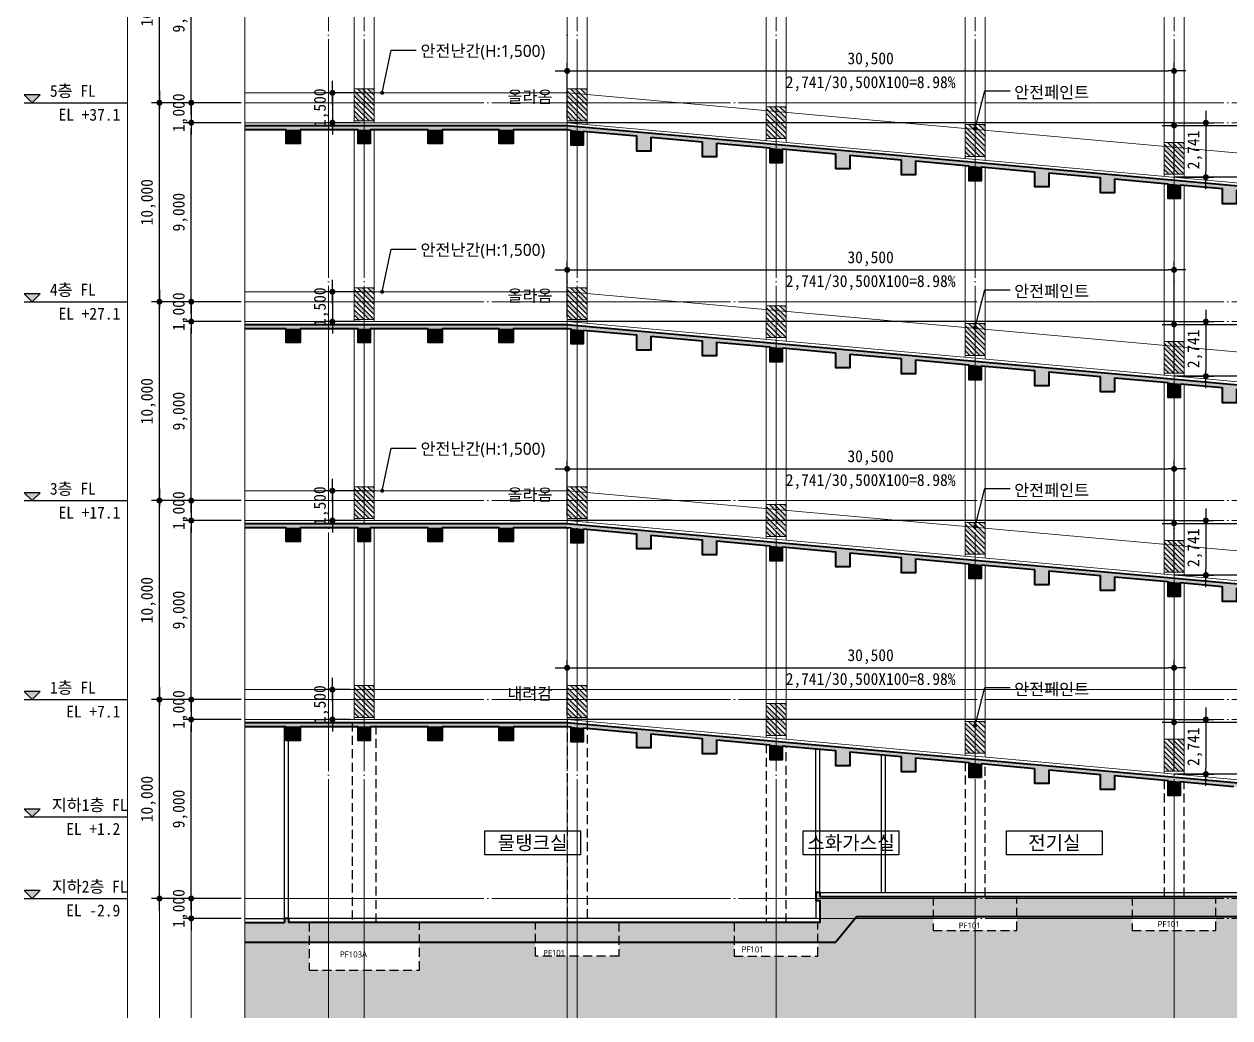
# Model space of a CAD drawing. Header units: millimetres. Extents: x 2292510 to 2787134, y 32296 to 526467.
# Drawn here: x 2460510 to 2521108, y 32296 to 82250 of the extents above; entities that cross this region are included whole.
import ezdxf
from ezdxf.enums import TextEntityAlignment as Align

# ---------------------------------------------------------------- set-up
doc = ezdxf.new("R2010")
doc.units = ezdxf.units.MM
doc.header["$LTSCALE"] = 200
doc.header["$MEASUREMENT"] = 0
doc.linetypes.add('CEN', pattern=[62, 60, -1, 0, -1])
doc.linetypes.add('HIDDEN', pattern=[0.375, 0.25, -0.125])
doc.layers.get('0').update_dxf_attribs({"linetype": 'CONTINUOUS'})
for name, color, linetype, lineweight in [('A-AXIS-LINE', 1, 'CEN', 15), ('A-CONC-LIN1', 2, 'CONTINUOUS', 40), ('A-CONC-LIN2', 7, 'CONTINUOUS', 25), ('A-DEGN-LINE', 4, 'CONTINUOUS', 25), ('A-DIMS', 7, 'CONTINUOUS', 25), ('A-ELEV-LIN3', 8, 'CONTINUOUS', 18), ('A-MKXS-TEXT1', 3, 'CONTINUOUS', 25), ('A-MKXX-NAME', 3, 'CONTINUOUS', 25), ('A-MKXX-SYMB', 7, 'CONTINUOUS', 25), ('A-WAXM-BLOC', 3, 'CONTINUOUS', 25), ('A-XXXX-FIN2', 6, 'CONTINUOUS', 20), ('A-XXXX-SYMB', 7, 'CONTINUOUS', 25), ('A-XXXX-TXT2', 3, 'CONTINUOUS', 25)]:
    doc.layers.add(name, color=color, linetype=linetype, lineweight=lineweight)
doc.layers.add('A-CONC-SOLD', color=252, linetype='CEN')
doc.layers.add('A-XXXX-SOLD', color=252, linetype='CONTINUOUS')
doc.layers.add('A-XXXX-NPLT', color=144, linetype='CONTINUOUS', lineweight=15, plot=False)
doc.layers.add('Defpoint', color=181, linetype='CONTINUOUS', plot=False)
doc.styles.add('HY울릉도L', font='')
doc.styles.add('돋움', font='')
doc.styles.add('돋움체', font='')
doc.styles.add('맑은고딕', font='malgun.ttf')
doc.styles.get('HY울릉도L').set_extended_font_data('HYwulM')
doc.styles.get('돋움').set_extended_font_data('DotumChe')
doc.styles.get('돋움체').set_extended_font_data('DotumChe')
doc.dimstyles.new('CDIM', dxfattribs={"dimtxt": 3, "dimasz": 1.5, "dimexe": 2, "dimexo": 1, "dimgap": 1, "dimtad": 1, "dimdec": 0, "dimrnd": 0.5, "dimzin": 0, "dimdsep": 32, "dimlunit": 6, "dimtxsty": 'HY울릉도L', "dimblk1": '_CIDOT', "dimblk2": '_CIDOT', "dimsah": 1, "dimcen": 5.5, "dimclrd": 2, "dimclre": 2, "dimclrt": 7, "dimadec": 0, "dimazin": 0, "dimtfac": 1, "dimtdec": 0, "dimtix": 1, "dimtmove": 2, "dimatfit": 1, "dimldrblk": '_CIDOT', "dimfxl": 1, "dimtolj": 1, "dimtzin": 0, "dimlwd": -1, "dimarcsym": 0})

# ---------------------------------------------------------------- blocks, each defined once
blk = doc.blocks.new('_CIDOT')
at = {"color": 0, "linetype": 'ByBlock'}
blk.add_line((2, 0), (-1, 0), dxfattribs=at)
at = {"color": 0, "linetype": 'ByBlock', "const_width": 0.5}
blk.add_lwpolyline([(-0.25, 0, 1), (0.25, 0, 1)], format="xyb", close=True, dxfattribs=at)
blk = doc.blocks.new('*D337')
at = {"layer": 'A-DIMS', "lineweight": -2, "transparency": 16777216}
for p, q in [((2177410, 57296), (2174510, 57296)), ((2177410, 48296), (2174510, 48296))]:
    blk.add_line(p, q, dxfattribs=at)
at = {"layer": 'A-DIMS', "transparency": 16777216}
blk.add_line((2174910, 48596), (2174910, 56996), dxfattribs=at)
at = {"layer": 'A-DIMS', "transparency": 16777216, "xscale": 300, "yscale": 300, "zscale": 300}
for p, rotation in [((2174910, 57296), 90), ((2174910, 48296), 270)]:
    blk.add_blockref('_CIDOT', p, dxfattribs=dict(at, rotation=rotation))
at = {"layer": 'A-DIMS', "color": 3, "transparency": 16777216, "insert": (2174352, 52796), "char_height": 600, "attachment_point": 5, "rotation": 90, "style": '돋움'}
blk.add_mtext('\\A1;9,000', dxfattribs=at)
blk = doc.blocks.new('*D338')
at = {"layer": 'A-DIMS', "lineweight": -2, "transparency": 16777216}
for p, q in [((2177410, 58296), (2172910, 58296)), ((2177410, 48296), (2172910, 48296))]:
    blk.add_line(p, q, dxfattribs=at)
at = {"layer": 'A-DIMS', "transparency": 16777216}
blk.add_line((2173310, 48596), (2173310, 57996), dxfattribs=at)
at = {"layer": 'A-DIMS', "transparency": 16777216, "xscale": 300, "yscale": 300, "zscale": 300}
for p, rotation in [((2173310, 58296), 90), ((2173310, 48296), 270)]:
    blk.add_blockref('_CIDOT', p, dxfattribs=dict(at, rotation=rotation))
at = {"layer": 'A-DIMS', "color": 3, "transparency": 16777216, "insert": (2172752, 53296), "char_height": 600, "attachment_point": 5, "rotation": 90, "style": '돋움'}
blk.add_mtext('\\A1;10,000', dxfattribs=at)
blk = doc.blocks.new('*D339')
at = {"layer": 'A-DIMS', "transparency": 16777216}
for p, q in [((2174910, 48596), (2174910, 48896)), ((2174910, 48296), (2174910, 47296)), ((2174910, 46996), (2174910, 46696))]:
    blk.add_line(p, q, dxfattribs=at)
at = {"layer": 'A-DIMS', "lineweight": -2, "transparency": 16777216}
for p, q in [((2177410, 48296), (2174510, 48296)), ((2177410, 47296), (2174510, 47296))]:
    blk.add_line(p, q, dxfattribs=at)
at = {"layer": 'A-DIMS', "transparency": 16777216, "xscale": 300, "yscale": 300, "zscale": 300}
for p, rotation in [((2174910, 48296), 270), ((2174910, 47296), 90)]:
    blk.add_blockref('_CIDOT', p, dxfattribs=dict(at, rotation=rotation))
at = {"layer": 'A-DIMS', "color": 3, "transparency": 16777216, "insert": (2174352, 47796), "char_height": 600, "attachment_point": 5, "rotation": 90, "style": '돋움'}
blk.add_mtext('\\A1;1,000', dxfattribs=at)
blk = doc.blocks.new('*D340')
at = {"layer": 'A-DIMS', "lineweight": -2, "transparency": 16777216}
for p, q in [((2177410, 47296), (2174510, 47296)), ((2177410, 38296), (2174510, 38296))]:
    blk.add_line(p, q, dxfattribs=at)
at = {"layer": 'A-DIMS', "transparency": 16777216}
blk.add_line((2174910, 38596), (2174910, 46996), dxfattribs=at)
at = {"layer": 'A-DIMS', "transparency": 16777216, "xscale": 300, "yscale": 300, "zscale": 300}
for p, rotation in [((2174910, 47296), 90), ((2174910, 38296), 270)]:
    blk.add_blockref('_CIDOT', p, dxfattribs=dict(at, rotation=rotation))
at = {"layer": 'A-DIMS', "color": 3, "transparency": 16777216, "insert": (2174352, 42796), "char_height": 600, "attachment_point": 5, "rotation": 90, "style": '돋움'}
blk.add_mtext('\\A1;9,000', dxfattribs=at)
blk = doc.blocks.new('*D341')
at = {"layer": 'A-DIMS', "lineweight": -2, "transparency": 16777216}
for p, q in [((2177410, 48296), (2172910, 48296)), ((2177410, 38296), (2172910, 38296))]:
    blk.add_line(p, q, dxfattribs=at)
at = {"layer": 'A-DIMS', "transparency": 16777216}
blk.add_line((2173310, 38596), (2173310, 47996), dxfattribs=at)
at = {"layer": 'A-DIMS', "transparency": 16777216, "xscale": 300, "yscale": 300, "zscale": 300}
for p, rotation in [((2173310, 48296), 90), ((2173310, 38296), 270)]:
    blk.add_blockref('_CIDOT', p, dxfattribs=dict(at, rotation=rotation))
at = {"layer": 'A-DIMS', "color": 3, "transparency": 16777216, "insert": (2172752, 43296), "char_height": 600, "attachment_point": 5, "rotation": 90, "style": '돋움'}
blk.add_mtext('\\A1;10,000', dxfattribs=at)
blk = doc.blocks.new('*D342')
at = {"layer": 'A-DIMS', "transparency": 16777216}
for p, q in [((2174910, 38596), (2174910, 38896)), ((2174910, 38296), (2174910, 37296)), ((2174910, 36996), (2174910, 36696))]:
    blk.add_line(p, q, dxfattribs=at)
at = {"layer": 'A-DIMS', "lineweight": -2, "transparency": 16777216}
for p, q in [((2177410, 38296), (2174510, 38296)), ((2177410, 37296), (2174510, 37296))]:
    blk.add_line(p, q, dxfattribs=at)
at = {"layer": 'A-DIMS', "transparency": 16777216, "xscale": 300, "yscale": 300, "zscale": 300}
for p, rotation in [((2174910, 38296), 270), ((2174910, 37296), 90)]:
    blk.add_blockref('_CIDOT', p, dxfattribs=dict(at, rotation=rotation))
at = {"layer": 'A-DIMS', "color": 3, "transparency": 16777216, "insert": (2174352, 37796), "char_height": 600, "attachment_point": 5, "rotation": 90, "style": '돋움'}
blk.add_mtext('\\A1;1,000', dxfattribs=at)
blk = doc.blocks.new('*D343')
at = {"layer": 'A-DIMS', "lineweight": -2, "transparency": 16777216}
for p, q in [((2177410, 67296), (2174510, 67296)), ((2177410, 58296), (2174510, 58296))]:
    blk.add_line(p, q, dxfattribs=at)
at = {"layer": 'A-DIMS', "transparency": 16777216}
blk.add_line((2174910, 58596), (2174910, 66996), dxfattribs=at)
at = {"layer": 'A-DIMS', "transparency": 16777216, "xscale": 300, "yscale": 300, "zscale": 300}
for p, rotation in [((2174910, 67296), 90), ((2174910, 58296), 270)]:
    blk.add_blockref('_CIDOT', p, dxfattribs=dict(at, rotation=rotation))
at = {"layer": 'A-DIMS', "color": 3, "transparency": 16777216, "insert": (2174352, 62796), "char_height": 600, "attachment_point": 5, "rotation": 90, "style": '돋움'}
blk.add_mtext('\\A1;9,000', dxfattribs=at)
blk = doc.blocks.new('*D344')
at = {"layer": 'A-DIMS', "lineweight": -2, "transparency": 16777216}
for p, q in [((2177410, 68296), (2172910, 68296)), ((2177410, 58296), (2172910, 58296))]:
    blk.add_line(p, q, dxfattribs=at)
at = {"layer": 'A-DIMS', "transparency": 16777216}
blk.add_line((2173310, 58596), (2173310, 67996), dxfattribs=at)
at = {"layer": 'A-DIMS', "transparency": 16777216, "xscale": 300, "yscale": 300, "zscale": 300}
for p, rotation in [((2173310, 68296), 90), ((2173310, 58296), 270)]:
    blk.add_blockref('_CIDOT', p, dxfattribs=dict(at, rotation=rotation))
at = {"layer": 'A-DIMS', "color": 3, "transparency": 16777216, "insert": (2172752, 63296), "char_height": 600, "attachment_point": 5, "rotation": 90, "style": '돋움'}
blk.add_mtext('\\A1;10,000', dxfattribs=at)
blk = doc.blocks.new('*D345')
at = {"layer": 'A-DIMS', "transparency": 16777216}
for p, q in [((2174910, 58596), (2174910, 58896)), ((2174910, 58296), (2174910, 57296)), ((2174910, 56996), (2174910, 56696))]:
    blk.add_line(p, q, dxfattribs=at)
at = {"layer": 'A-DIMS', "lineweight": -2, "transparency": 16777216}
for p, q in [((2177410, 58296), (2174510, 58296)), ((2177410, 57296), (2174510, 57296))]:
    blk.add_line(p, q, dxfattribs=at)
at = {"layer": 'A-DIMS', "transparency": 16777216, "xscale": 300, "yscale": 300, "zscale": 300}
for p, rotation in [((2174910, 58296), 270), ((2174910, 57296), 90)]:
    blk.add_blockref('_CIDOT', p, dxfattribs=dict(at, rotation=rotation))
at = {"layer": 'A-DIMS', "color": 3, "transparency": 16777216, "insert": (2174352, 57796), "char_height": 600, "attachment_point": 5, "rotation": 90, "style": '돋움'}
blk.add_mtext('\\A1;1,000', dxfattribs=at)
blk = doc.blocks.new('*D346')
at = {"layer": 'A-DIMS', "lineweight": -2, "transparency": 16777216}
for p, q in [((2177410, 77296), (2174510, 77296)), ((2177410, 68296), (2174510, 68296))]:
    blk.add_line(p, q, dxfattribs=at)
at = {"layer": 'A-DIMS', "transparency": 16777216}
blk.add_line((2174910, 68596), (2174910, 76996), dxfattribs=at)
at = {"layer": 'A-DIMS', "transparency": 16777216, "xscale": 300, "yscale": 300, "zscale": 300}
for p, rotation in [((2174910, 77296), 90), ((2174910, 68296), 270)]:
    blk.add_blockref('_CIDOT', p, dxfattribs=dict(at, rotation=rotation))
at = {"layer": 'A-DIMS', "color": 3, "transparency": 16777216, "insert": (2174352, 72796), "char_height": 600, "attachment_point": 5, "rotation": 90, "style": '돋움'}
blk.add_mtext('\\A1;9,000', dxfattribs=at)
blk = doc.blocks.new('*D347')
at = {"layer": 'A-DIMS', "lineweight": -2, "transparency": 16777216}
for p, q in [((2177410, 78296), (2172910, 78296)), ((2177410, 68296), (2172910, 68296))]:
    blk.add_line(p, q, dxfattribs=at)
at = {"layer": 'A-DIMS', "transparency": 16777216}
blk.add_line((2173310, 68596), (2173310, 77996), dxfattribs=at)
at = {"layer": 'A-DIMS', "transparency": 16777216, "xscale": 300, "yscale": 300, "zscale": 300}
for p, rotation in [((2173310, 78296), 90), ((2173310, 68296), 270)]:
    blk.add_blockref('_CIDOT', p, dxfattribs=dict(at, rotation=rotation))
at = {"layer": 'A-DIMS', "color": 3, "transparency": 16777216, "insert": (2172752, 73296), "char_height": 600, "attachment_point": 5, "rotation": 90, "style": '돋움'}
blk.add_mtext('\\A1;10,000', dxfattribs=at)
blk = doc.blocks.new('*D348')
at = {"layer": 'A-DIMS', "transparency": 16777216}
for p, q in [((2174910, 68596), (2174910, 68896)), ((2174910, 68296), (2174910, 67296)), ((2174910, 66996), (2174910, 66696))]:
    blk.add_line(p, q, dxfattribs=at)
at = {"layer": 'A-DIMS', "lineweight": -2, "transparency": 16777216}
for p, q in [((2177410, 68296), (2174510, 68296)), ((2177410, 67296), (2174510, 67296))]:
    blk.add_line(p, q, dxfattribs=at)
at = {"layer": 'A-DIMS', "transparency": 16777216, "xscale": 300, "yscale": 300, "zscale": 300}
for p, rotation in [((2174910, 68296), 270), ((2174910, 67296), 90)]:
    blk.add_blockref('_CIDOT', p, dxfattribs=dict(at, rotation=rotation))
at = {"layer": 'A-DIMS', "color": 3, "transparency": 16777216, "insert": (2174352, 67796), "char_height": 600, "attachment_point": 5, "rotation": 90, "style": '돋움'}
blk.add_mtext('\\A1;1,000', dxfattribs=at)
blk = doc.blocks.new('*D349')
at = {"layer": 'A-DIMS', "lineweight": -2, "transparency": 16777216}
for p, q in [((2177410, 87296), (2174510, 87296)), ((2177410, 78296), (2174510, 78296))]:
    blk.add_line(p, q, dxfattribs=at)
at = {"layer": 'A-DIMS', "transparency": 16777216}
blk.add_line((2174910, 78596), (2174910, 86996), dxfattribs=at)
at = {"layer": 'A-DIMS', "transparency": 16777216, "xscale": 300, "yscale": 300, "zscale": 300}
for p, rotation in [((2174910, 87296), 90), ((2174910, 78296), 270)]:
    blk.add_blockref('_CIDOT', p, dxfattribs=dict(at, rotation=rotation))
at = {"layer": 'A-DIMS', "color": 3, "transparency": 16777216, "insert": (2174352, 82796), "char_height": 600, "attachment_point": 5, "rotation": 90, "style": '돋움'}
blk.add_mtext('\\A1;9,000', dxfattribs=at)
blk = doc.blocks.new('*D350')
at = {"layer": 'A-DIMS', "lineweight": -2, "transparency": 16777216}
for p, q in [((2177410, 88296), (2172910, 88296)), ((2177410, 78296), (2172910, 78296))]:
    blk.add_line(p, q, dxfattribs=at)
at = {"layer": 'A-DIMS', "transparency": 16777216}
blk.add_line((2173310, 78596), (2173310, 87996), dxfattribs=at)
at = {"layer": 'A-DIMS', "transparency": 16777216, "xscale": 300, "yscale": 300, "zscale": 300}
for p, rotation in [((2173310, 88296), 90), ((2173310, 78296), 270)]:
    blk.add_blockref('_CIDOT', p, dxfattribs=dict(at, rotation=rotation))
at = {"layer": 'A-DIMS', "color": 3, "transparency": 16777216, "insert": (2172752, 83296), "char_height": 600, "attachment_point": 5, "rotation": 90, "style": '돋움'}
blk.add_mtext('\\A1;10,000', dxfattribs=at)
blk = doc.blocks.new('*D351')
at = {"layer": 'A-DIMS', "transparency": 16777216}
for p, q in [((2174910, 78596), (2174910, 78896)), ((2174910, 78296), (2174910, 77296)), ((2174910, 76996), (2174910, 76696))]:
    blk.add_line(p, q, dxfattribs=at)
at = {"layer": 'A-DIMS', "lineweight": -2, "transparency": 16777216}
for p, q in [((2177410, 78296), (2174510, 78296)), ((2177410, 77296), (2174510, 77296))]:
    blk.add_line(p, q, dxfattribs=at)
at = {"layer": 'A-DIMS', "transparency": 16777216, "xscale": 300, "yscale": 300, "zscale": 300}
for p, rotation in [((2174910, 78296), 270), ((2174910, 77296), 90)]:
    blk.add_blockref('_CIDOT', p, dxfattribs=dict(at, rotation=rotation))
at = {"layer": 'A-DIMS', "color": 3, "transparency": 16777216, "insert": (2174352, 77796), "char_height": 600, "attachment_point": 5, "rotation": 90, "style": '돋움'}
blk.add_mtext('\\A1;1,000', dxfattribs=at)
blk = doc.blocks.new('*D291')
at = {"layer": 'A-DIMS', "lineweight": -2, "transparency": 16777216}
for p, q in [((2188302, 56658), (2188302, 59458)), ((2218802, 56658), (2218802, 59458))]:
    blk.add_line(p, q, dxfattribs=at)
at = {"layer": 'A-DIMS', "transparency": 16777216}
blk.add_line((2188602, 59058), (2218502, 59058), dxfattribs=at)
at = {"layer": 'A-DIMS', "transparency": 16777216, "xscale": 300, "yscale": 300, "zscale": 300, "rotation": 180}
blk.add_blockref('_CIDOT', (2188302, 59058), dxfattribs=at)
at = {"layer": 'A-DIMS', "transparency": 16777216, "xscale": 300, "yscale": 300, "zscale": 300}
blk.add_blockref('_CIDOT', (2218802, 59058), dxfattribs=at)
at = {"layer": 'A-DIMS', "color": 3, "transparency": 16777216, "insert": (2203552, 59615), "char_height": 600, "attachment_point": 5, "style": '돋움'}
blk.add_mtext('\\A1;30,500', dxfattribs=at)
blk = doc.blocks.new('*D292')
at = {"layer": 'A-DIMS', "lineweight": -2, "transparency": 16777216}
for p, q in [((2219002, 56458), (2220802, 56458)), ((2219002, 53717), (2220802, 53717))]:
    blk.add_line(p, q, dxfattribs=at)
at = {"layer": 'A-DIMS', "transparency": 16777216}
blk.add_line((2220402, 56158), (2220402, 54017), dxfattribs=at)
at = {"layer": 'A-DIMS', "transparency": 16777216, "xscale": 300, "yscale": 300, "zscale": 300}
for p, rotation in [((2220402, 56458), 90), ((2220402, 53717), 270)]:
    blk.add_blockref('_CIDOT', p, dxfattribs=dict(at, rotation=rotation))
at = {"layer": 'A-DIMS', "color": 3, "transparency": 16777216, "insert": (2219845, 55087), "char_height": 600, "attachment_point": 5, "rotation": 90, "style": '돋움'}
blk.add_mtext('\\A1;2,741', dxfattribs=at)
blk = doc.blocks.new('*D295')
at = {"layer": 'A-DIMS', "lineweight": -2, "transparency": 16777216}
for p, q in [((2218802, 53917), (2218802, 56717)), ((2269067, 53917), (2269067, 56717))]:
    blk.add_line(p, q, dxfattribs=at)
at = {"layer": 'A-DIMS', "transparency": 16777216}
blk.add_line((2219102, 56317), (2268767, 56317), dxfattribs=at)
at = {"layer": 'A-DIMS', "transparency": 16777216, "xscale": 300, "yscale": 300, "zscale": 300, "rotation": 180}
blk.add_blockref('_CIDOT', (2218802, 56317), dxfattribs=at)
at = {"layer": 'A-DIMS', "transparency": 16777216, "xscale": 300, "yscale": 300, "zscale": 300}
blk.add_blockref('_CIDOT', (2269067, 56317), dxfattribs=at)
at = {"layer": 'A-DIMS', "color": 3, "transparency": 16777216, "insert": (2243935, 56874), "char_height": 600, "attachment_point": 5, "style": '돋움'}
blk.add_mtext('\\A1;50,265', dxfattribs=at)
blk = doc.blocks.new('*D297')
at = {"layer": 'A-DIMS', "transparency": 16777216}
for p, q in [((2176502, 58258), (2176502, 58558)), ((2176502, 57958), (2176502, 56458)), ((2176502, 56158), (2176502, 55858))]:
    blk.add_line(p, q, dxfattribs=at)
at = {"layer": 'A-DIMS', "lineweight": -2, "transparency": 16777216}
for p, q in [((2177902, 57958), (2176102, 57958)), ((2177902, 56458), (2176102, 56458))]:
    blk.add_line(p, q, dxfattribs=at)
at = {"layer": 'A-DIMS', "transparency": 16777216, "xscale": 300, "yscale": 300, "zscale": 300}
for p, rotation in [((2176502, 57958), 270), ((2176502, 56458), 90)]:
    blk.add_blockref('_CIDOT', p, dxfattribs=dict(at, rotation=rotation))
at = {"layer": 'A-DIMS', "color": 3, "transparency": 16777216, "insert": (2175945, 57208), "char_height": 600, "attachment_point": 5, "rotation": 90, "style": '돋움'}
blk.add_mtext('\\A1;1,500', dxfattribs=at)
blk = doc.blocks.new('안전페인트2')
at = {"layer": 'A-ELEV-LIN3'}
h = blk.add_hatch(color=256, dxfattribs=at)
h.dxf.hatch_style = 1
h.paths.add_polyline_path([(1000, 1373), (1000, 1627), (927, 1700), (673, 1700)])
h.paths.add_polyline_path([(1000, 864), (1000, 1118), (418, 1700), (164, 1700)])
h.paths.add_polyline_path([(1000, 355), (1000, 609), (109, 1500), (0, 1609), (0, 1355)])
h.paths.add_polyline_path([(745, 100), (1000, 100), (0, 1100), (0, 845)])
h.paths.add_polyline_path([(236, 100), (491, 100), (0, 591), (0, 336)])
blk.add_lwpolyline([(1000, 1700), (0, 1700), (0, 100), (1000, 100)], close=True, dxfattribs=at)
for points in [[(1000, 609), (0, 1609)], [(1000, 355), (0, 1355)], [(1000, 864), (164, 1700)], [(1000, 1118), (418, 1700)], [(1000, 1373), (673, 1700)], [(1000, 1627), (927, 1700)], [(1000, 100), (0, 1100)], [(745, 100), (0, 845)], [(491, 100), (0, 591)], [(236, 100), (0, 336)]]:
    blk.add_lwpolyline(points, dxfattribs=at)
blk = doc.blocks.new('raG1_600X900')
at = {"layer": 'A-CONC-SOLD'}
h = blk.add_hatch(color=256, dxfattribs=at)
h.dxf.hatch_style = 1
h.paths.add_polyline_path([(300, -201), (300, -900), (-300, -900), (-300, -147)])
at = {"layer": 'A-CONC-LIN1'}
blk.add_lwpolyline([(300, -201), (300, -900), (-300, -900), (-300, -147)], dxfattribs=at)
blk = doc.blocks.new('raB1_700X900')
at = {"layer": 'A-CONC-SOLD'}
h = blk.add_hatch(color=256, dxfattribs=at)
h.dxf.hatch_style = 1
h.paths.add_polyline_path([(350, -201), (350, -900), (-350, -900), (-350, -138)])
at = {"layer": 'A-CONC-LIN1'}
blk.add_lwpolyline([(350, -201), (350, -900), (-350, -900), (-350, -138)], dxfattribs=at)
blk = doc.blocks.new('raG2_600X900')
at = {"layer": 'A-CONC-SOLD'}
h = blk.add_hatch(color=256, dxfattribs=at)
h.dxf.hatch_style = 1
h.paths.add_polyline_path([(300, -200), (300, -900), (-300, -900), (-300, -200)])
at = {"layer": 'A-CONC-LIN1'}
blk.add_lwpolyline([(300, -200), (300, -900), (-300, -900), (-300, -200)], dxfattribs=at)
blk = doc.blocks.new('raB2_700X900')
at = {"layer": 'A-CONC-SOLD'}
h = blk.add_hatch(color=256, dxfattribs=at)
h.dxf.hatch_style = 1
h.paths.add_polyline_path([(350, -200), (350, -900), (-350, -900), (-350, -200)])
at = {"layer": 'A-CONC-LIN1'}
blk.add_lwpolyline([(350, -200), (350, -900), (-350, -900), (-350, -200)], dxfattribs=at)
blk = doc.blocks.new('*D285')
at = {"layer": 'A-DIMS', "lineweight": -2, "transparency": 16777216}
for p, q in [((2188302, 56658), (2188302, 59458)), ((2218802, 56658), (2218802, 59458))]:
    blk.add_line(p, q, dxfattribs=at)
at = {"layer": 'A-DIMS', "transparency": 16777216}
blk.add_line((2188602, 59058), (2218502, 59058), dxfattribs=at)
at = {"layer": 'A-DIMS', "transparency": 16777216, "xscale": 300, "yscale": 300, "zscale": 300, "rotation": 180}
blk.add_blockref('_CIDOT', (2188302, 59058), dxfattribs=at)
at = {"layer": 'A-DIMS', "transparency": 16777216, "xscale": 300, "yscale": 300, "zscale": 300}
blk.add_blockref('_CIDOT', (2218802, 59058), dxfattribs=at)
at = {"layer": 'A-DIMS', "color": 3, "transparency": 16777216, "insert": (2203552, 59615), "char_height": 600, "attachment_point": 5, "style": '돋움'}
blk.add_mtext('\\A1;30,500', dxfattribs=at)
blk = doc.blocks.new('*D286')
at = {"layer": 'A-DIMS', "lineweight": -2, "transparency": 16777216}
for p, q in [((2219002, 56458), (2220802, 56458)), ((2219002, 53717), (2220802, 53717))]:
    blk.add_line(p, q, dxfattribs=at)
at = {"layer": 'A-DIMS', "transparency": 16777216}
blk.add_line((2220402, 56158), (2220402, 54017), dxfattribs=at)
at = {"layer": 'A-DIMS', "transparency": 16777216, "xscale": 300, "yscale": 300, "zscale": 300}
for p, rotation in [((2220402, 56458), 90), ((2220402, 53717), 270)]:
    blk.add_blockref('_CIDOT', p, dxfattribs=dict(at, rotation=rotation))
at = {"layer": 'A-DIMS', "color": 3, "transparency": 16777216, "insert": (2219845, 55087), "char_height": 600, "attachment_point": 5, "rotation": 90, "style": '돋움'}
blk.add_mtext('\\A1;2,741', dxfattribs=at)
blk = doc.blocks.new('*D289')
at = {"layer": 'A-DIMS', "lineweight": -2, "transparency": 16777216}
for p, q in [((2218802, 53917), (2218802, 56717)), ((2269067, 53917), (2269067, 56717))]:
    blk.add_line(p, q, dxfattribs=at)
at = {"layer": 'A-DIMS', "transparency": 16777216}
blk.add_line((2219102, 56317), (2268767, 56317), dxfattribs=at)
at = {"layer": 'A-DIMS', "transparency": 16777216, "xscale": 300, "yscale": 300, "zscale": 300, "rotation": 180}
blk.add_blockref('_CIDOT', (2218802, 56317), dxfattribs=at)
at = {"layer": 'A-DIMS', "transparency": 16777216, "xscale": 300, "yscale": 300, "zscale": 300}
blk.add_blockref('_CIDOT', (2269067, 56317), dxfattribs=at)
at = {"layer": 'A-DIMS', "color": 3, "transparency": 16777216, "insert": (2243935, 56874), "char_height": 600, "attachment_point": 5, "style": '돋움'}
blk.add_mtext('\\A1;50,265', dxfattribs=at)
blk = doc.blocks.new('*D284')
at = {"layer": 'A-DIMS', "transparency": 16777216}
for p, q in [((2476002, 49096), (2476002, 49396)), ((2476002, 48796), (2476002, 47296)), ((2476002, 46996), (2476002, 46696))]:
    blk.add_line(p, q, dxfattribs=at)
at = {"layer": 'A-DIMS', "lineweight": -2, "transparency": 16777216}
for p, q in [((2476902, 48796), (2475602, 48796)), ((2476902, 47296), (2475602, 47296))]:
    blk.add_line(p, q, dxfattribs=at)
at = {"layer": 'A-DIMS', "transparency": 16777216, "xscale": 300, "yscale": 300, "zscale": 300}
for p, rotation in [((2476002, 48796), 270), ((2476002, 47296), 90)]:
    blk.add_blockref('_CIDOT', p, dxfattribs=dict(at, rotation=rotation))
at = {"layer": 'A-DIMS', "color": 3, "transparency": 16777216, "insert": (2475445, 48046), "char_height": 600, "attachment_point": 5, "rotation": 90, "style": '돋움'}
blk.add_mtext('\\A1;1,500', dxfattribs=at)
blk = doc.blocks.new('axis')
at = {"layer": 'A-XXXX-SYMB'}
for points in [[(2166909.5, 78295.5), (2167309.5, 78695.5), (2166509.5, 78695.5)], [(2166909.5, 68295.5), (2167309.5, 68695.5), (2166509.5, 68695.5)], [(2166909.5, 58295.5), (2167309.5, 58695.5), (2166509.5, 58695.5)], [(2166909.5, 48295.5), (2167309.5, 48695.5), (2166509.5, 48695.5)], [(2166909.5, 42395.5), (2167309.5, 42795.5), (2166509.5, 42795.5)], [(2166909.5, 38295.5), (2167309.5, 38695.5), (2166509.5, 38695.5)]]:
    blk.add_hatch(color=256, dxfattribs=at).paths.add_polyline_path(points)
at = {"layer": 'A-AXIS-LINE'}
for p, q in [((2181802, 32295.5), (2181802, 128585.5)), ((2183602, 32295.5), (2183602, 128585.5)), ((2193802, 32295.5), (2193802, 128585.5)), ((2194302, 32295.5), (2194302, 128585.5)), ((2204302, 32295.5), (2204302, 128585.5)), ((2214302, 32295.5), (2214302, 128585.5)), ((2224302, 32295.5), (2224302, 128585.5)), ((2177609.5, 78295.5), (2310259.5, 78295.5)), ((2177609.5, 77295.5), (2310259.5, 77295.5)), ((2177609.5, 68295.5), (2310259.5, 68295.5)), ((2177609.5, 67295.5), (2310259.5, 67295.5)), ((2177609.5, 58295.5), (2310259.5, 58295.5)), ((2177609.5, 57295.5), (2310259.5, 57295.5)), ((2177609.5, 48295.5), (2310259.5, 48295.5)), ((2177609.5, 47295.5), (2310259.5, 47295.5)), ((2177609.5, 38295.5), (2310259.5, 38295.5)), ((2177609.5, 37295.5), (2310259.5, 37295.5))]:
    blk.add_line(p, q, dxfattribs=at)
at = {"layer": 'A-XXXX-SYMB'}
for p, q in [((2166509.5, 78695.5), (2166909.5, 78295.5)), ((2167309.5, 78695.5), (2166509.5, 78695.5)), ((2166509.5, 78295.5), (2171709.5, 78295.5)), ((2166909.5, 78295.5), (2167309.5, 78695.5)), ((2166509.5, 68695.5), (2166909.5, 68295.5)), ((2167309.5, 68695.5), (2166509.5, 68695.5)), ((2166909.5, 68295.5), (2167309.5, 68695.5)), ((2166509.5, 68295.5), (2171709.5, 68295.5)), ((2166509.5, 58695.5), (2166909.5, 58295.5)), ((2167309.5, 58695.5), (2166509.5, 58695.5)), ((2166509.5, 58295.5), (2171709.5, 58295.5)), ((2166909.5, 58295.5), (2167309.5, 58695.5)), ((2166509.5, 48695.5), (2166909.5, 48295.5)), ((2167309.5, 48695.5), (2166509.5, 48695.5)), ((2166909.5, 48295.5), (2167309.5, 48695.5)), ((2166509.5, 48295.5), (2171709.5, 48295.5)), ((2166509.5, 42795.5), (2166909.5, 42395.5)), ((2167309.5, 42795.5), (2166509.5, 42795.5)), ((2166909.5, 42395.5), (2167309.5, 42795.5)), ((2166509.5, 42395.5), (2171709.5, 42395.5)), ((2166509.5, 38695.5), (2166909.5, 38295.5)), ((2167309.5, 38695.5), (2166509.5, 38695.5)), ((2166509.5, 38295.5), (2171709.5, 38295.5)), ((2166909.5, 38295.5), (2167309.5, 38695.5))]:
    blk.add_line(p, q, dxfattribs=at)
at = {"layer": 'A-XXXX-TXT2', "style": '돋움체'}
for s, p in [('5층 FL', (2170110.9, 78895.5)), ('EL +37.1', (2171340.9, 77695.5)), ('4층 FL', (2170110.9, 68895.5)), ('EL +27.1', (2171340.9, 67695.5)), ('3층 FL', (2170110.9, 58895.5)), ('EL +17.1', (2171340.9, 57695.5)), ('1층 FL', (2170110.9, 48895.5)), ('EL +7.1', (2171340.9, 47695.5)), ('지하1층 FL', (2171709.5, 42995.5)), ('EL +1.2', (2171340.9, 41795.5)), ('지하2층 FL', (2171709.5, 38895.5)), ('EL -2.9', (2171340.9, 37695.5))]:
    blk.add_text(s, height=600, dxfattribs=at).set_placement(p, align=Align.MIDDLE_RIGHT)
at = {"layer": 'A-DIMS'}
for base, p1, p2, picture, middle in [((2173309.5, 88295.5), (2177609.5, 78295.5), (2177609.5, 88295.5), '*D350', (2172752.4, 83295.5)), ((2174909.5, 87295.5), (2177609.5, 78295.5), (2177609.5, 87295.5), '*D349', (2174352.4, 82795.5)), ((2173309.5, 78295.5), (2177609.5, 68295.5), (2177609.5, 78295.5), '*D347', (2172752.4, 73295.5)), ((2174909.5, 77295.5), (2177609.5, 78295.5), (2177609.5, 77295.5), '*D351', (2174352.4, 77795.5)), ((2174909.5, 77295.5), (2177609.5, 68295.5), (2177609.5, 77295.5), '*D346', (2174352.4, 72795.5)), ((2173309.5, 68295.5), (2177609.5, 58295.5), (2177609.5, 68295.5), '*D344', (2172752.4, 63295.5)), ((2174909.5, 67295.5), (2177609.5, 68295.5), (2177609.5, 67295.5), '*D348', (2174352.4, 67795.5)), ((2174909.5, 67295.5), (2177609.5, 58295.5), (2177609.5, 67295.5), '*D343', (2174352.4, 62795.5)), ((2173309.5, 58295.5), (2177609.5, 48295.5), (2177609.5, 58295.5), '*D338', (2172752.4, 53295.5)), ((2174909.5, 57295.5), (2177609.5, 58295.5), (2177609.5, 57295.5), '*D345', (2174352.4, 57795.5)), ((2174909.5, 57295.5), (2177609.5, 48295.5), (2177609.5, 57295.5), '*D337', (2174352.4, 52795.5)), ((2173309.5, 48295.5), (2177609.5, 38295.5), (2177609.5, 48295.5), '*D341', (2172752.4, 43295.5)), ((2174909.5, 47295.5), (2177609.5, 48295.5), (2177609.5, 47295.5), '*D339', (2174352.4, 47795.5)), ((2174909.5, 47295.5), (2177609.5, 38295.5), (2177609.5, 47295.5), '*D340', (2174352.4, 42795.5)), ((2174909.5, 37295.5), (2177609.5, 38295.5), (2177609.5, 37295.5), '*D342', (2174352.4, 37795.5))]:
    dim = blk.add_linear_dim(base=base, p1=p1, p2=p2, angle=90, dimstyle='CDIM', override={"dimscale": 200, "dimtxsty": '돋움', "dimclrd": 256, "dimclre": 256, "dimclrt": 3}, dxfattribs=at)
    dim.commit()
    dim.dimension.update_dxf_attribs({"geometry": picture, "text_midpoint": middle})
blk = doc.blocks.new('기준층')
at = {"layer": 'A-CONC-SOLD'}
h = blk.add_hatch(color=256, dxfattribs=at)
h.dxf.hatch_style = 1
h.paths.add_polyline_path([(2188288.6, 56308), (2299553.6, 46308), (2304759.5, 46308), (2304759.5, 46108), (2299542.3, 46108), (2188277.3, 56108.2), (2172109.5, 56108), (2172109.5, 56308)])
at = {"layer": 'A-CONC-LIN1'}
for points in [[(2172109.5, 56308), (2188288.6, 56308), (2299553.6, 46308), (2304759.5, 46308)], [(2172109.5, 56108.2), (2174186, 56108.2)], [(2174886, 56108.2), (2177802, 56108.2)], [(2178402, 56108.2), (2181318, 56108.2)], [(2182018, 56108.2), (2184886, 56108.2)], [(2185586, 56108.2), (2188277.3, 56108.2), (2188502, 56088)], [(2189102, 56034.1), (2191802, 55791.4)], [(2192502, 55728.5), (2195102, 55494.8)], [(2195802, 55431.9), (2198502, 55189.2)], [(2199102, 55135.3), (2201802, 54892.7)], [(2202502, 54829.7), (2205102, 54596.1)], [(2205802, 54533.2), (2208502, 54290.5)], [(2209102, 54236.6), (2211802, 53993.9)], [(2212502, 53931), (2215102, 53697.3)], [(2215802, 53634.4), (2218502, 53391.7)], [(2219102, 53337.8), (2221244.5, 53145.2)]]:
    blk.add_lwpolyline(points, dxfattribs=at)
at = {"layer": 'A-DEGN-LINE'}
for p, q in [((2218802, 56458), (2188302, 56458)), ((2269067, 53716.8), (2218802, 53716.8))]:
    blk.add_line(p, q, dxfattribs=at)
at = {"layer": 'A-ELEV-LIN3'}
for p, q in [((2177602, 56108.2), (2177602, 46458)), ((2178602, 56108.2), (2178602, 46458)), ((2188302, 46458), (2188302, 56106)), ((2189302, 46368.1), (2189302, 56016.1)), ((2198302, 45559.2), (2198302, 55207.2)), ((2199302, 45469.4), (2199302, 55117.3)), ((2208302, 44660.5), (2208302, 54308.5)), ((2209302, 44570.6), (2209302, 54218.6)), ((2218302, 43761.7), (2218302, 53409.7)), ((2219302, 43671.8), (2219302, 53319.8))]:
    blk.add_line(p, q, dxfattribs=at)
blk.add_lwpolyline([(2172109.5, 57958), (2188369.3, 57958), (2299634.3, 47958), (2304759.5, 47958)], dxfattribs=at)
at = {"layer": 'A-XXXX-FIN2'}
blk.add_lwpolyline([(2172109.5, 56458), (2188302, 56458), (2299567, 46458), (2304759.5, 46458)], dxfattribs=at)
at = {"layer": 'A-XXXX-SYMB'}
for points in [[(2179004.8, 57958), (2179449.3, 60099.1), (2180720.8, 60099.1)], [(2208802, 46160.5), (2209286.8, 48063.4), (2210558.3, 48063.4)]]:
    blk.add_lwpolyline(points, dxfattribs=at)
at = {"layer": 'A-XXXX-SYMB', "const_width": 100}
for points in [[(2178954.8, 57958, 1), (2179054.8, 57958, 1)], [(2208752, 46160.5, 1), (2208852, 46160.5, 1)]]:
    blk.add_lwpolyline(points, format="xyb", close=True, dxfattribs=at)
for p in [(2177602, 46458), (2188302, 46458), (2198302, 45559.2), (2208302, 44660.5), (2218302, 43761.7)]:
    blk.add_blockref('안전페인트2', p)
at = {"layer": 'A-CONC-LIN1'}
for name, p in [('raB2_700X900', (2174536, 56308)), ('raG2_600X900', (2178102, 56308)), ('raB2_700X900', (2181668, 56308)), ('raB2_700X900', (2185236, 56308)), ('raG1_600X900', (2188802, 56234.9)), ('raB1_700X900', (2192152, 55929.3)), ('raB1_700X900', (2195452, 55632.7)), ('raG1_600X900', (2198802, 55336.1)), ('raB1_700X900', (2202152, 55030.5)), ('raB1_700X900', (2205452, 54734)), ('raG1_600X900', (2208802, 54437.4)), ('raB1_700X900', (2212152, 54131.8)), ('raB1_700X900', (2215452, 53835.2)), ('raG1_600X900', (2218802, 53538.6)), ('raB1_700X900', (2221594.5, 53283.1))]:
    blk.add_blockref(name, p, dxfattribs=at)
at = {"layer": 'A-DIMS', "color": 3, "style": '돋움체'}
blk.add_text('2,741/30,500X100=8.98%%%', height=600, dxfattribs=at).set_placement((2203552, 58496.2), align=Align.MIDDLE_CENTER)
at = {"layer": 'A-MKXS-TEXT1', "style": '맑은고딕'}
for s, p in [('안전난간(H:1,500)', (2180931.3, 60065.4)), ('안전페인트', (2210768.8, 47984.9))]:
    blk.add_text(s, height=600, dxfattribs=at).set_placement(p, align=Align.MIDDLE_LEFT)
at = {"layer": 'A-DIMS'}
for base, p1, p2, picture, middle in [((2218802, 59058), (2188302, 56458), (2218802, 56458), '*D291', (2203552, 59615.1)), ((2269067, 56316.8), (2218802, 53716.8), (2269067, 53716.8), '*D295', (2243934.5, 56873.9))]:
    dim = blk.add_linear_dim(base=base, p1=p1, p2=p2, dimstyle='CDIM', override={"dimscale": 200, "dimtxsty": '돋움', "dimclrd": 256, "dimclre": 256, "dimclrt": 3}, dxfattribs=at)
    dim.commit()
    dim.dimension.update_dxf_attribs({"geometry": picture, "text_midpoint": middle})
for base, p1, p2, picture, middle in [((2176502, 56458), (2178102, 57958), (2178102, 56458), '*D297', (2175944.9, 57208)), ((2220402, 53716.8), (2218802, 56458), (2218802, 53716.8), '*D292', (2219844.9, 55087.4))]:
    dim = blk.add_linear_dim(base=base, p1=p1, p2=p2, angle=90, dimstyle='CDIM', override={"dimscale": 200, "dimtxsty": '돋움', "dimclrd": 256, "dimclre": 256, "dimclrt": 3}, dxfattribs=at)
    dim.commit()
    dim.dimension.update_dxf_attribs({"geometry": picture, "text_midpoint": middle})
blk = doc.blocks.new('진입_지하층(210729)')
at = {"layer": 'A-CONC-SOLD'}
h = blk.add_hatch(color=256, dxfattribs=at)
h.dxf.hatch_style = 1
h.paths.add_polyline_path([(2228302, 47558), (2227802, 47558), (2227802, 51753.3), (2299515.4, 45308), (2304759.5, 45308), (2304759.5, 46308), (2299560.3, 46308), (2188295.3, 56308), (2172109.5, 56308), (2172109.5, 56108), (2174186, 56108), (2174186, 55408), (2174886, 55408), (2174886, 56108), (2177802, 56108), (2177802, 55408), (2178402, 55408), (2178402, 56108), (2181318, 56108), (2181318, 55408), (2182018, 55408), (2182018, 56108), (2184886, 56108), (2184886, 55408), (2185586, 55408), (2185586, 56108), (2188286.3, 56108), (2188502, 56088.6), (2188502, 55335.5), (2189102, 55335.5), (2189102, 56034.7), (2191802, 55792), (2191802, 55029.9), (2192502, 55029.9), (2192502, 55729.1), (2195102, 55495.4), (2195102, 54733.3), (2195802, 54733.3), (2195802, 55432.5), (2198502, 55189.8), (2198502, 54436.7), (2199102, 54436.7), (2199102, 55135.9), (2201802, 54893.3), (2201802, 54131.2), (2202502, 54131.2), (2202502, 54830.3), (2205102, 54596.7), (2205102, 53834.6), (2205802, 53834.6), (2205802, 54533.8), (2208502, 54291.1), (2208502, 53538), (2209102, 53538), (2209102, 54237.2), (2211802, 53994.5), (2211802, 53232.4), (2212502, 53232.4), (2212502, 53931.6), (2215102, 53697.9), (2215102, 52935.8), (2215802, 52935.8), (2215802, 53635), (2218502, 53392.3), (2218502, 52639.2), (2219102, 52639.2), (2219102, 53338.4), (2227102, 52619.4), (2227102, 47558), (2201002, 47558), (2201002, 47758), (2200802, 47758), (2200802, 47358), (2201002, 47358), (2201002, 46258), (2174302, 46258), (2174302, 46458), (2174102, 46458), (2174102, 46258), (2172109.5, 46258), (2172109.5, 45258), (2201802, 45258), (2202852, 46558), (2228302, 46558)])
for p, q in [((2201002, 47758), (2227102, 47758)), ((2172109.5, 46458), (2174102, 46458))]:
    blk.add_line(p, q)
blk.add_lwpolyline([(2200802, 47358), (2200802, 46458), (2174302, 46458)])
at = {"layer": 'A-CONC-LIN1'}
for p, q in [((2201002, 47758), (2200802, 47758)), ((2201002, 47758), (2201002, 47558)), ((2201002, 47558), (2227102, 47558)), ((2172109.5, 46258), (2174102, 46258)), ((2174102, 46458), (2174102, 46258)), ((2174302, 46458), (2174102, 46458)), ((2174302, 46458), (2174302, 46258)), ((2202852, 46558), (2201802, 45258)), ((2202852, 46558), (2228302, 46558)), ((2172109.5, 45258), (2201802, 45258))]:
    blk.add_line(p, q, dxfattribs=at)
for points in [[(2172109.5, 56308), (2188295.3, 56308), (2299560.3, 46308), (2304759.5, 46308)], [(2172109.5, 56108), (2174186, 56108)], [(2174886, 56108), (2177802, 56108)], [(2178402, 56108), (2181318, 56108)], [(2182018, 56108), (2184886, 56108)], [(2185586, 56108), (2188286.3, 56108), (2188502, 56088.6)], [(2189102, 56034.7), (2191802, 55792)], [(2192502, 55729.1), (2195102, 55495.4)], [(2195802, 55432.5), (2198502, 55189.8)], [(2199102, 55135.9), (2201802, 54893.3)], [(2202502, 54830.3), (2205102, 54596.7)], [(2205802, 54533.8), (2208502, 54291.1)], [(2209102, 54237.2), (2211802, 53994.5)], [(2212502, 53931.6), (2215102, 53697.9)], [(2215802, 53635), (2218502, 53392.3)], [(2219102, 53338.4), (2221802, 53095.7)], [(2200802, 47758), (2200802, 47358), (2201002, 47358), (2201002, 46258), (2174302, 46258)]]:
    blk.add_lwpolyline(points, dxfattribs=at)
at = {"layer": 'A-DEGN-LINE'}
for p, q in [((2218802, 56458), (2188302, 56458)), ((2269067, 53716.8), (2218802, 53716.8))]:
    blk.add_line(p, q, dxfattribs=at)
at = {"layer": 'A-ELEV-LIN3'}
blk.add_line((2172109.5, 57958), (2268567, 57958), dxfattribs=at)
at = {"layer": 'A-WAXM-BLOC'}
for p, q in [((2174102, 46458), (2174102, 56108)), ((2174302, 46458), (2174302, 55408)), ((2200802, 47758), (2200802, 54983.1)), ((2201002, 47758), (2201002, 54965.2)), ((2204102, 47758), (2204102, 54686.5)), ((2204302, 47758), (2204302, 54668.6))]:
    blk.add_line(p, q, dxfattribs=at)
at = {"layer": 'A-XXXX-FIN2'}
blk.add_lwpolyline([(2172109.5, 56458), (2188302, 56458), (2299567, 46458), (2304759.5, 46458)], dxfattribs=at)
at = {"layer": 'A-CONC-LIN1'}
for name, p in [('raB2_700X900', (2174536, 56308)), ('raG2_600X900', (2178102, 56308)), ('raB2_700X900', (2181668, 56308)), ('raB2_700X900', (2185236, 56308)), ('raG1_600X900', (2188802, 56235.5)), ('raB1_700X900', (2192152, 55929.9)), ('raB1_700X900', (2195452, 55633.3)), ('raG1_600X900', (2198802, 55336.7)), ('raB1_700X900', (2202152, 55031.2)), ('raB1_700X900', (2205452, 54734.6)), ('raG1_600X900', (2208802, 54438)), ('raB1_700X900', (2212152, 54132.4)), ('raB1_700X900', (2215452, 53835.8)), ('raG1_600X900', (2218802, 53539.2))]:
    blk.add_blockref(name, p, dxfattribs=at)
at = {"layer": 'A-DIMS', "color": 3, "style": '돋움체'}
blk.add_text('2,741/30,500X100=8.98%%%', height=600, dxfattribs=at).set_placement((2203552, 58496.2), align=Align.MIDDLE_CENTER)
at = {"layer": 'A-DIMS'}
for base, p1, p2, picture, middle in [((2218802, 59058), (2188302, 56458), (2218802, 56458), '*D285', (2203552, 59615.1)), ((2269067, 56316.8), (2218802, 53716.8), (2269067, 53716.8), '*D289', (2243934.5, 56873.9))]:
    dim = blk.add_linear_dim(base=base, p1=p1, p2=p2, dimstyle='CDIM', override={"dimscale": 200, "dimtxsty": '돋움', "dimclrd": 256, "dimclre": 256, "dimclrt": 3}, dxfattribs=at)
    dim.commit()
    dim.dimension.update_dxf_attribs({"geometry": picture, "text_midpoint": middle})
dim = blk.add_linear_dim(base=(2220402, 53716.8), p1=(2218802, 56458), p2=(2218802, 53716.8), angle=90, dimstyle='CDIM', override={"dimscale": 200, "dimtxsty": '돋움', "dimclrd": 256, "dimclre": 256, "dimclrt": 3}, dxfattribs=at)
dim.commit()
dim.dimension.update_dxf_attribs({"geometry": '*D286', "text_midpoint": (2219844.9, 55087.4)})

msp = doc.modelspace()

# ---------------------------------------------------------------- hatches: boundary and pattern name
at = {"layer": 'A-XXXX-SOLD'}
h = msp.add_hatch(color=256, dxfattribs=at)
h.dxf.hatch_style = 1
h.paths.add_polyline_path([(2575217, 37095.5), (2575217, 35095.5), (2581917, 35095.5), (2581917, 37095.5)], flags=16)
h.paths.add_polyline_path([(2578496.9, 37108.8), (2578496.9, 36178.8), (2580946.1, 36178.8), (2580946.1, 37108.8)], flags=8)
h.paths.add_polyline_path([(2595567, 35095.5), (2601567, 35095.5), (2601567, 36145.5), (2604259.5, 36145.5), (2604259.5, 32295.5), (2471609.5, 32295.5), (2471609.5, 36095.5), (2474827, 36095.5), (2474827, 34695.5), (2480377, 34695.5), (2480377, 36095.5), (2486202, 36095.5), (2486202, 35395.5), (2490402, 35395.5), (2490402, 36095.5), (2496202, 36095.5), (2496202, 35395.5), (2500402, 35395.5), (2500402, 36095.5), (2501302, 36095.5), (2502352, 37395.5), (2506202, 37395.5), (2506202, 36695.5), (2510402, 36695.5), (2510402, 37395.5), (2516202, 37395.5), (2516202, 36695.5), (2520402, 36695.5), (2520402, 37395.5), (2524579.5, 37395.5), (2524579.5, 36695.5), (2528779.5, 36695.5), (2528779.5, 38395.5), (2527802, 38395.5), (2527302, 38395.5), (2527302, 42590.8), (2532957, 42082.5), (2532957, 40995.5), (2537157, 40995.5), (2537157, 41705.1), (2541334.5, 41329.6), (2541334.5, 40245.5), (2545534.5, 40245.5), (2545534.5, 40952.1), (2549712, 40576.7), (2549712, 39495.5), (2553912, 39495.5), (2553912, 40199.2), (2558090.2, 39823.7), (2558090.2, 38745.5), (2562290.2, 38745.5), (2562290.2, 39446.2), (2568060.3, 38927.6), (2568060.3, 37745.5), (2566467, 37745.5), (2566467, 36045.5), (2570667, 36045.5), (2570667, 37745.5), (2569060.3, 37745.5), (2569060.3, 38837.7), (2578067, 38028.3), (2579067, 37938.4), (2588445.3, 37095.5), (2585217, 37095.5), (2585217, 35095.5), (2591917, 35095.5), (2591917, 36783.5), (2595567, 36455.4)])

# ---------------------------------------------------------------- linework, layer by layer
at = {"layer": 'A-CONC-LIN2', "linetype": 'HIDDEN', "ltscale": 9}
for p, q in [((2487802, 47295.5), (2487802, 37095.5)), ((2488802, 47205.6), (2488802, 37095.5))]:
    msp.add_line(p, q, dxfattribs=at)
for points in [[(2477002, 47145.5), (2477002, 37095.5), (2474827, 37095.5), (2474827, 34695.5), (2480377, 34695.5), (2480377, 37095.5), (2478202, 37095.5), (2478202, 47145.5)], [(2497802, 46045.3), (2497802, 37095.5), (2496202, 37095.5), (2496202, 35395.5), (2500402, 35395.5), (2500402, 37095.5), (2498802, 37095.5), (2498802, 45955.5)], [(2507802, 45146.6), (2507802, 38395.5), (2506202, 38395.5), (2506202, 36695.5), (2510402, 36695.5), (2510402, 38395.5), (2508802, 38395.5), (2508802, 45056.7)], [(2517802, 44247.8), (2517802, 38395.5), (2516202, 38395.5), (2516202, 36695.5), (2520402, 36695.5), (2520402, 38395.5), (2518802, 38395.5), (2518802, 44158)], [(2486202, 37095.5), (2490402, 37095.5), (2490402, 35395.5), (2486202, 35395.5), (2486202, 37095.5)]]:
    msp.add_lwpolyline(points, dxfattribs=at)
at = {"layer": 'A-MKXX-SYMB'}
for points in [[(2488465.7, 40495.5), (2483665.7, 40495.5), (2483665.7, 41695.5), (2488465.7, 41695.5)], [(2504466.3, 40495.5), (2499666.3, 40495.5), (2499666.3, 41695.5), (2504466.3, 41695.5)], [(2514685.3, 40495.5), (2509885.3, 40495.5), (2509885.3, 41695.5), (2514685.3, 41695.5)]]:
    msp.add_lwpolyline(points, close=True, dxfattribs=at)
at = {"layer": 'A-XXXX-NPLT'}
for p, q in [((2465709.5, 32295.5), (2465709.5, 139535.5)), ((2467309.5, 32295.5), (2467309.5, 139535.5)), ((2468909.5, 32295.5), (2468909.5, 139535.5)), ((2471609.5, 32295.5), (2471609.5, 139535.5))]:
    msp.add_line(p, q, dxfattribs=at)

# ---------------------------------------------------------------- block references
for name, p in [('axis', (294000, 0)), ('기준층', (299500, 30837.5)), ('기준층', (299500, 20837.5)), ('기준층', (299500, 10837.5)), ('기준층', (299500, 837.5)), ('진입_지하층(210729)', (299500, -9162.5))]:
    msp.add_blockref(name, p)

# ---------------------------------------------------------------- texts
at = {"layer": 'A-MKXS-TEXT1', "style": '돋움체'}
for s, p in [('올라옴', (2484802, 78595.5)), ('올라옴', (2484802, 68595.5)), ('올라옴', (2484802, 58595.5)), ('내려감', (2484802, 48595.5))]:
    msp.add_text(s, height=600, dxfattribs=at).set_placement(p, align=Align.MIDDLE_LEFT)
at = {"layer": 'A-MKXX-NAME', "style": '돋움체'}
for s, p in [('물탱크실', (2486065.7, 41095.5)), ('소화가스실', (2502066.3, 41095.5)), ('전기실', (2512285.3, 41095.5))]:
    msp.add_text(s, height=700, dxfattribs=at).set_placement(p, align=Align.MIDDLE_CENTER)
at = {"layer": 'Defpoint', "style": '맑은고딕'}
for s, p in [('PF101', (2507480.1, 36790.2)), ('PF101', (2517480.1, 36868.4)), ('PF101', (2496570.6, 35585.1)), ('PF103A', (2476384.9, 35335.6)), ('PF101', (2486591.8, 35415.8))]:
    msp.add_text(s, height=300, dxfattribs=at).set_placement(p)

# ---------------------------------------------------------------- dimensions: what is measured, and where the dimension line sits
at = {"layer": 'A-DIMS'}
dim = msp.add_linear_dim(base=(2476002, 47295.5), p1=(2477102, 48795.5), p2=(2477102, 47295.5), angle=90, dimstyle='CDIM', override={"dimscale": 200, "dimtxsty": '돋움', "dimclrd": 256, "dimclre": 256, "dimclrt": 3}, dxfattribs=at)
dim.commit()
dim.dimension.update_dxf_attribs({"geometry": '*D284', "text_midpoint": (2475444.9, 48045.5)})

doc.saveas('drawing.dxf')
